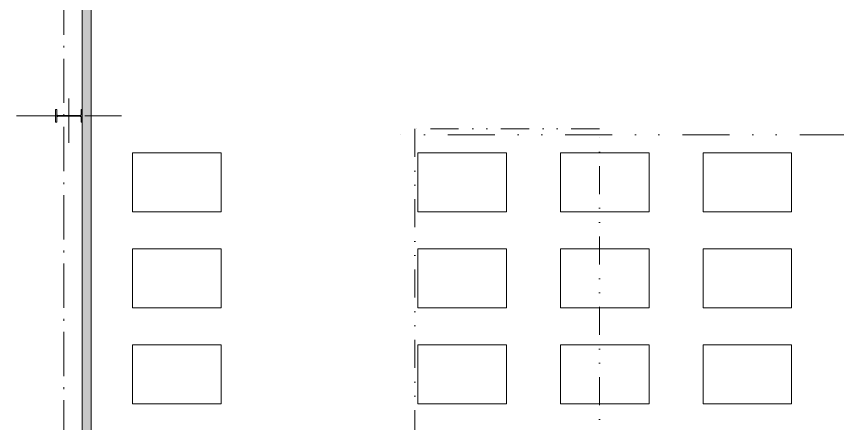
# Model space of a CAD drawing. Header units: millimetres. Extents: x 325046 to 1268204, y 1875583 to 2761998.
# Drawn here: x 909438 to 920553, y 2478725 to 2484240 of the extents above; entities that cross this region are included whole.
import ezdxf

# ---------------------------------------------------------------- set-up
doc = ezdxf.new("R2010")
doc.units = ezdxf.units.MM
doc.header["$LTSCALE"] = 100
doc.linetypes.add('ACAD_ISO10W100', pattern=[18.5, 12, -3, 0.5, -3])
doc.linetypes.add('DIVIDE', pattern=[31.75, 12.7, -6.35, 0, -6.35, 0, -6.35])
for name, color, linetype, lineweight in [('Objekty - osy', 5, 'ACAD_ISO10W100', 20), ('OBVODOVÝ PLÁŠŤ', 2, 'Continuous', 9), ('TECH - Palety', 34, 'Continuous', 9)]:
    doc.layers.add(name, color=color, linetype=linetype, lineweight=lineweight)
for name, color, linetype, lineweight, true_color in [('OCELOVÉ KONSTRUKCE', 7, 'Continuous', 13, 0x2865c8), ('Světlíky', 7, 'DIVIDE', 15, 0xf81696), ('TECH - Zóny', 7, 'DIVIDE', 15, 0x33843e), ('Šrafy - VÝPLŇ', 7, 'Continuous', 15, 0x9b9908)]:
    doc.layers.add(name, color=color, linetype=linetype, lineweight=lineweight, true_color=true_color)

# ---------------------------------------------------------------- blocks, each defined once
blk = doc.blocks.new('EU_paleta')
at = {"color": 0}
for p, q in [((0, 0), (0, 47.24)), ((0, 47.24), (31.5, 47.24)), ((31.5, 47.24), (31.5, 0)), ((31.5, 0), (0, 0))]:
    blk.add_line(p, q, dxfattribs=at)

msp = doc.modelspace()

# ---------------------------------------------------------------- hatches: boundary and pattern name
at = {"layer": 'Šrafy - VÝPLŇ', "linetype": 'ByBlock', "ltscale": 100}
h = msp.add_hatch(color=256, dxfattribs=at)
h.dxf.hatch_style = 1
h.paths.add_polyline_path([(910328.7, 2470542.7), (910328.7, 2591242.7), (910448.7, 2591242.7), (910448.7, 2470542.7)])

# ---------------------------------------------------------------- linework, layer by layer
at = {"layer": 'Objekty - osy', "ltscale": 0.5}
for p, q in [((910148.7, 2482526.6), (910148.7, 2483258.8)), ((909437.6, 2482892.7), (910859.8, 2482892.7))]:
    msp.add_line(p, q, dxfattribs=at)
msp.add_lwpolyline([(910078.7, 2591892.7), (910078.7, 2469892.7)], dxfattribs=at)
at = {"layer": 'OBVODOVÝ PLÁŠŤ'}
msp.add_lwpolyline([(910328.7, 2470542.7), (910328.7, 2591242.7), (910448.7, 2591242.7), (910448.7, 2470542.7), (910328.7, 2470542.7)], dxfattribs=at)
at = {"layer": 'OCELOVÉ KONSTRUKCE'}
msp.add_lwpolyline([(909968.7, 2482977.7), (909968.7, 2482807.7), (909983.7, 2482807.7), (909983.7, 2482872.7, -0.4142136), (909998.7, 2482887.7), (910298.7, 2482887.7, -0.4142136), (910313.7, 2482872.7), (910313.7, 2482807.7), (910328.7, 2482807.7), (910328.7, 2482977.7), (910313.7, 2482977.7), (910313.7, 2482912.7, -0.4142136), (910298.7, 2482897.7), (909998.7, 2482897.7, -0.4142136), (909983.7, 2482912.7), (909983.7, 2482977.7), (909968.7, 2482977.7)], format="xyb", dxfattribs=at)
at = {"layer": 'Světlíky', "ltscale": 0.3}
msp.add_lwpolyline([(914828.7, 2477067.7), (917328.7, 2477067.7), (917328.7, 2482717.7), (914828.7, 2482717.7)], close=True, dxfattribs=at)
at = {"layer": 'TECH - Zóny', "ltscale": 0.5}
msp.add_line((946078.7, 2482634, 0), (914486.6, 2482634), dxfattribs=at)

# ---------------------------------------------------------------- block references
at = {"layer": 'TECH - Palety', "xscale": 25.4, "yscale": 25.4, "zscale": 25.4, "rotation": 270}
for p in [(911009.7, 2482393), (911009.7, 2482393), (911009.7, 2482393), (914870.5, 2482393), (914870.5, 2482393), (914870.5, 2482393), (914870.5, 2482393), (914870.5, 2482393), (914870.5, 2482393), (916800.9, 2482393), (916800.9, 2482393), (916800.9, 2482393), (918731.3, 2482393), (918731.3, 2482393), (918731.3, 2482393), (911009.7, 2481093), (911009.7, 2481093), (914870.5, 2481093), (914870.5, 2481093), (914870.5, 2481093), (914870.5, 2481093), (916800.9, 2481093), (916800.9, 2481093), (918731.3, 2481093), (918731.3, 2481093), (911009.7, 2479793), (911009.7, 2479793), (914870.5, 2479793), (914870.5, 2479793), (914870.5, 2479793), (914870.5, 2479793), (916800.9, 2479793), (916800.9, 2479793), (918731.3, 2479793), (918731.3, 2479793)]:
    msp.add_blockref('EU_paleta', p, dxfattribs=at)

doc.saveas('drawing.dxf')
